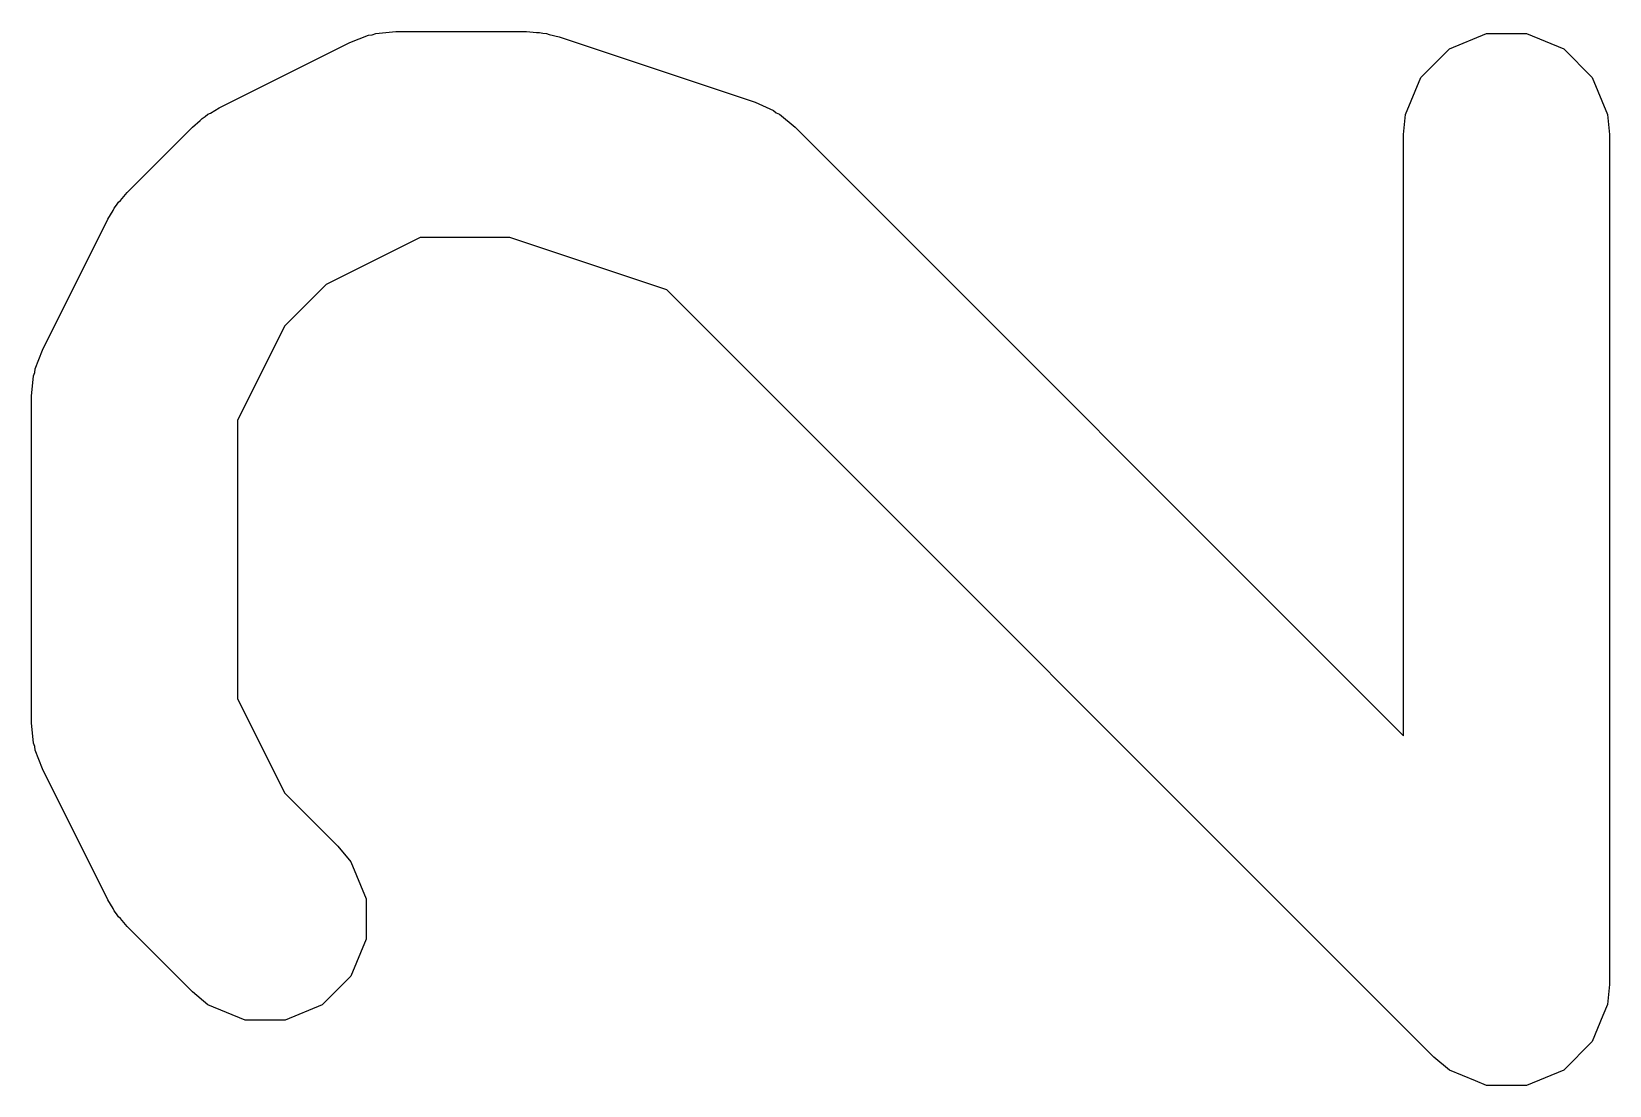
# Model space of a CAD drawing. Header units: millimetres. Extents: x 129 to 276, y -185 to -58.
# Drawn here: x 153.73 to 154.88, y -82.978 to -82.211 of the extents above; entities that cross this region are included whole.
import ezdxf

# ---------------------------------------------------------------- set-up
doc = ezdxf.new("R2010")
doc.units = ezdxf.units.MM
doc.layers.add('F.Fab', color=9, linetype='CONTINUOUS', true_color=0xafafaf)

msp = doc.modelspace()

# ---------------------------------------------------------------- linework, layer by layer
at = {"layer": 'F.Fab', "linetype": 'CONTINUOUS'}
for p, q in [((153.961754, -82.218632), (153.975485, -82.213377)), ((153.975485, -82.213377), (153.978174, -82.213185)), ((153.978174, -82.213185), (153.980663, -82.212155)), ((153.980663, -82.212155), (153.995295, -82.210714)), ((153.995295, -82.210714), (154.090533, -82.210714)), ((154.090533, -82.210714), (154.097938, -82.211443)), ((154.097938, -82.211443), (154.099913, -82.211303)), ((154.099913, -82.211303), (154.10251, -82.211893)), ((154.10251, -82.211893), (154.105165, -82.212155)), ((154.105165, -82.212155), (154.106996, -82.212913)), ((154.106996, -82.212913), (154.11425, -82.214563)), ((154.763151, -82.223354), (154.790187, -82.212155)), ((154.790187, -82.212155), (154.819451, -82.212155)), ((154.819451, -82.212155), (154.846487, -82.223354)), ((153.866516, -82.266251), (153.961754, -82.218632)), ((154.11425, -82.214563), (154.257107, -82.262182)), ((154.742459, -82.244046), (154.763151, -82.223354)), ((154.846487, -82.223354), (154.867179, -82.244046)), ((154.73126, -82.271082), (154.742459, -82.244046)), ((154.867179, -82.244046), (154.878378, -82.271082)), ((153.856332, -82.272661), (153.858389, -82.270973)), ((153.858389, -82.270973), (153.860216, -82.270215)), ((153.860216, -82.270215), (153.866516, -82.266251)), ((154.257107, -82.262182), (154.270532, -82.268176)), ((154.270532, -82.268176), (154.272567, -82.269941)), ((154.272567, -82.269941), (154.275058, -82.270973)), ((154.275058, -82.270973), (154.286423, -82.2803)), ((153.799405, -82.327919), (153.847024, -82.2803)), ((153.847024, -82.2803), (153.852773, -82.275581)), ((153.852773, -82.275581), (153.854073, -82.274083)), ((153.854073, -82.274083), (153.856332, -82.272661)), ((154.286423, -82.2803), (154.729819, -82.723695)), ((154.729819, -82.285714), (154.73126, -82.271082)), ((154.878378, -82.271082), (154.879819, -82.285714)), ((154.729819, -82.723695), (154.729819, -82.285714)), ((154.879819, -82.285714), (154.879819, -82.904761)), ((153.794686, -82.333668), (153.799405, -82.327919)), ((153.78932, -82.341111), (153.790078, -82.339284)), ((153.790078, -82.339284), (153.791766, -82.337227)), ((153.791766, -82.337227), (153.793188, -82.334968)), ((153.793188, -82.334968), (153.794686, -82.333668)), ((153.737737, -82.442649), (153.785356, -82.347411)), ((153.785356, -82.347411), (153.78932, -82.341111)), ((154.013, -82.360714), (153.944484, -82.394972)), ((154.078363, -82.360714), (154.013, -82.360714)), ((154.192876, -82.398885), (154.078363, -82.360714)), ((153.944484, -82.394972), (153.914077, -82.425379)), ((154.751786, -82.957794), (154.192876, -82.398885)), ((153.914077, -82.425379), (153.879819, -82.493895)), ((153.732482, -82.456381), (153.737737, -82.442649)), ((153.729819, -82.47619), (153.73126, -82.461558)), ((153.73126, -82.461558), (153.732291, -82.459068)), ((153.732291, -82.459068), (153.732482, -82.456381)), ((153.729819, -82.714285), (153.729819, -82.47619)), ((153.879819, -82.493895), (153.879819, -82.69658)), ((153.879819, -82.69658), (153.914077, -82.765096)), ((153.73126, -82.728917), (153.729819, -82.714285)), ((153.732291, -82.731406), (153.73126, -82.728917)), ((153.732482, -82.734094), (153.732291, -82.731406)), ((153.737737, -82.747826), (153.732482, -82.734094)), ((153.785356, -82.843064), (153.737737, -82.747826)), ((153.914077, -82.765096), (153.95309, -82.804109)), ((153.95309, -82.804109), (153.962417, -82.815474)), ((153.962417, -82.815474), (153.973616, -82.84251)), ((153.78932, -82.849363), (153.785356, -82.843064)), ((153.973616, -82.84251), (153.973616, -82.871773)), ((153.790078, -82.851191), (153.78932, -82.849363)), ((153.791766, -82.853247), (153.790078, -82.851191)), ((153.793188, -82.855507), (153.791766, -82.853247)), ((153.794686, -82.856806), (153.793188, -82.855507)), ((153.799405, -82.862556), (153.794686, -82.856806)), ((153.847024, -82.910175), (153.799405, -82.862556)), ((153.973616, -82.871773), (153.962417, -82.898809)), ((153.962417, -82.898809), (153.941724, -82.919502)), ((153.858389, -82.919502), (153.847024, -82.910175)), ((154.879819, -82.904761), (154.878378, -82.919393)), ((153.885425, -82.930701), (153.858389, -82.919502)), ((153.941724, -82.919502), (153.914688, -82.930701)), ((154.878378, -82.919393), (154.875098, -82.927311)), ((153.914688, -82.930701), (153.885425, -82.930701)), ((154.875098, -82.927311), (154.86718, -82.946429)), ((154.86718, -82.946429), (154.846487, -82.967121)), ((154.763151, -82.967122), (154.751786, -82.957794)), ((154.782268, -82.97504), (154.763151, -82.967122)), ((154.846487, -82.967121), (154.819451, -82.97832)), ((154.790187, -82.97832), (154.782268, -82.97504)), ((154.790188, -82.97832), (154.790187, -82.97832)), ((154.819451, -82.97832), (154.790188, -82.97832))]:
    msp.add_line(p, q, dxfattribs=at)

doc.saveas('drawing.dxf')
